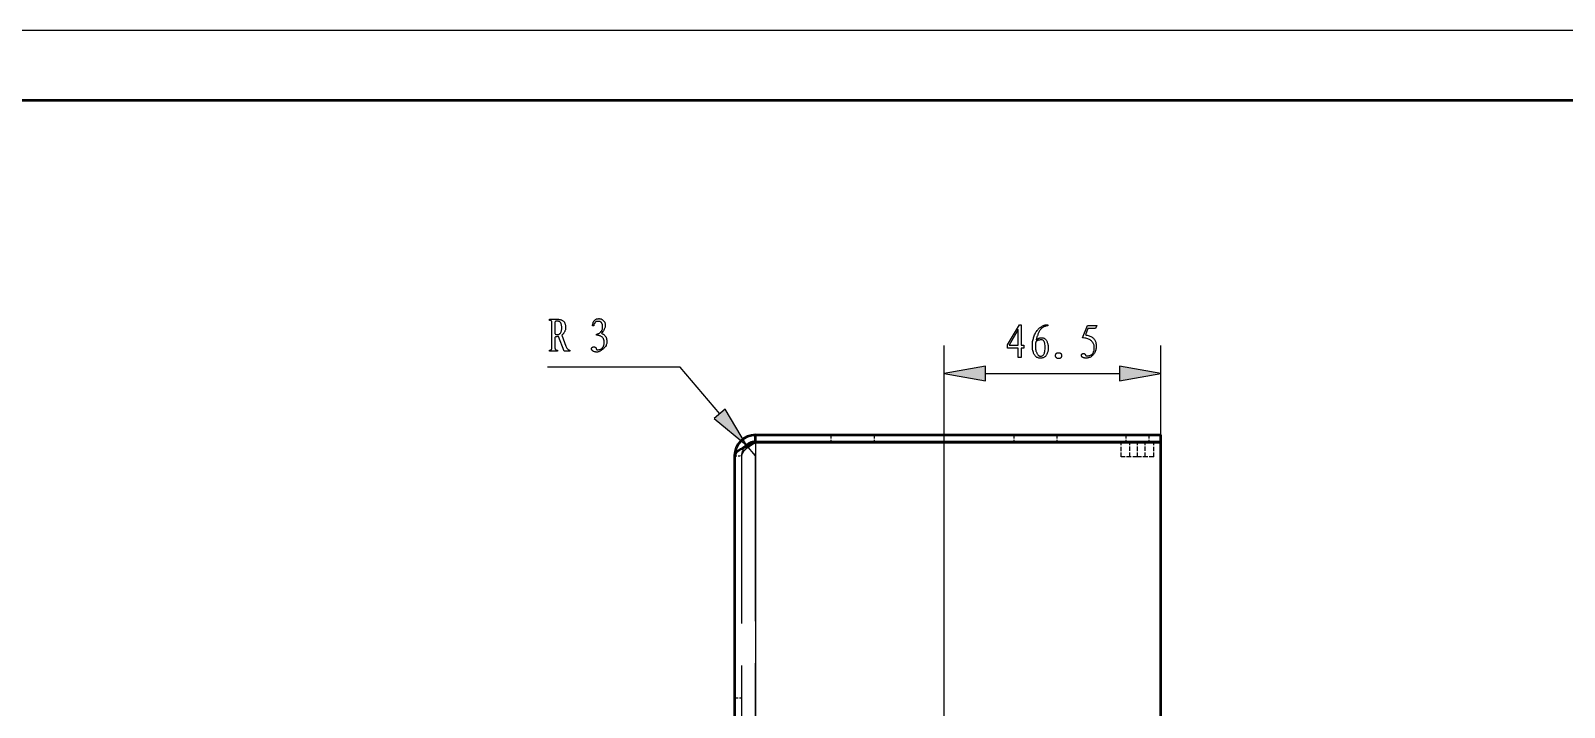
# Model space of a CAD drawing. Extents: x 0 to 420, y 0 to 297.
# Drawn here: x 210 to 319.7, y 248.6 to 297 of the extents above; entities that cross this region are included whole.
import ezdxf

# ---------------------------------------------------------------- set-up
doc = ezdxf.new("R2010")
doc.units = 0
doc.linetypes.add('DASHED', pattern=[15, 12, -3])

msp = doc.modelspace()

# ---------------------------------------------------------------- linework, layer by layer
at = {"color": 7, "lineweight": 25}
for p, q in [((420, 297), (0, 297)), ((261.86, 267.53), (261.86, 224.72))]:
    msp.add_line(p, q, dxfattribs=at)
at = {"color": 7, "lineweight": 50}
for p, q in [((415, 292), (25, 292)), ((261.86, 268.06), (290.86, 268.06)), ((261.86, 267.56), (290.86, 267.56)), ((261.86, 267.53), (290.86, 267.53)), ((290.86, 181.91), (290.86, 267.53)), ((260.36, 266.56), (260.36, 182.89))]:
    msp.add_line(p, q, dxfattribs=at)
at = {"color": 5, "lineweight": 25}
msp.add_line((275.36, 208.06), (275.36, 274.45), dxfattribs=at)
at = {"color": 5, "lineweight": 25, "ltscale": 0.172984}
msp.add_line((290.86, 267.53), (290.86, 274.45), dxfattribs=at)
at = {"color": 5, "lineweight": 25, "ltscale": 0.2375}
msp.add_line((256.47, 272.9), (246.97, 272.9), dxfattribs=at)
at = {"color": 5, "lineweight": 25, "ltscale": 0.109179}
msp.add_line((259.3, 269.57), (256.47, 272.9), dxfattribs=at)
at = {"color": 5, "lineweight": 25, "ltscale": 0.239779}
msp.add_line((278.31, 272.45), (287.9, 272.45), dxfattribs=at)
at = {"color": 7, "lineweight": 50, "ltscale": 0.0125}
for p, q in [((261.86, 267.56), (261.86, 268.06)), ((290.86, 267.56), (290.86, 268.06))]:
    msp.add_line(p, q, dxfattribs=at)
at = {"color": 7, "linetype": 'DASHED', "lineweight": 25, "ltscale": 0.0125}
for p, q in [((261.86, 267.56), (261.86, 268.06)), ((267.27, 267.56), (267.27, 268.06)), ((270.36, 267.56), (270.36, 268.06)), ((270.36, 267.56), (270.36, 268.06)), ((280.36, 267.56), (280.36, 268.06)), ((280.36, 267.56), (280.36, 268.06)), ((283.44, 267.56), (283.44, 268.06)), ((288.36, 267.56), (288.36, 268.06)), ((288.36, 267.56), (288.36, 268.06)), ((290.02, 267.56), (290.02, 268.06)), ((290.02, 267.56), (290.02, 268.06)), ((260.36, 266.56), (260.86, 266.56)), ((260.36, 266.56), (260.86, 266.56)), ((260.86, 249.22), (260.36, 249.22)), ((260.86, 249.22), (260.36, 249.22))]:
    msp.add_line(p, q, dxfattribs=at)
at = {"color": 5, "lineweight": 25, "ltscale": 0.025004}
msp.add_line((261.86, 266.56), (261.21, 267.32), dxfattribs=at)
at = {"color": 7, "linetype": 'DASHED', "lineweight": 25}
for p, q in [((261.86, 267.53), (261.86, 224.72)), ((261.86, 267.53), (261.86, 224.72)), ((261.86, 224.72), (261.86, 267.53)), ((260.86, 266.56), (260.86, 182.89))]:
    msp.add_line(p, q, dxfattribs=at)
at = {"color": 7, "linetype": 'DASHED', "lineweight": 25, "ltscale": 0.029167}
for p, q in [((289.19, 267.56), (288.02, 267.56)), ((289.19, 266.49), (288.02, 266.49))]:
    msp.add_line(p, q, dxfattribs=at)
at = {"color": 7, "lineweight": 50, "ltscale": 0.000589752}
for p, q in [((288.02, 267.53), (288.02, 267.56)), ((289.19, 267.53), (289.19, 267.56)), ((290.36, 267.53), (290.36, 267.56))]:
    msp.add_line(p, q, dxfattribs=at)
at = {"color": 7, "linetype": 'DASHED', "lineweight": 25, "ltscale": 0.026077}
for p, q in [((288.02, 266.49), (288.02, 267.53)), ((289.19, 266.49), (289.19, 267.53)), ((290.36, 266.49), (290.36, 267.53))]:
    msp.add_line(p, q, dxfattribs=at)
at = {"color": 7, "linetype": 'DASHED', "lineweight": 25, "ltscale": 0.026667}
for p, q in [((288.64, 266.49), (288.64, 267.56)), ((288.64, 266.49), (288.64, 267.56)), ((289.19, 266.49), (289.19, 267.56)), ((289.19, 266.49), (289.19, 267.56)), ((289.19, 266.49), (289.19, 267.56)), ((289.74, 266.49), (289.74, 267.56)), ((289.74, 266.49), (289.74, 267.56))]:
    msp.add_line(p, q, dxfattribs=at)
at = {"color": 7, "linetype": 'DASHED', "lineweight": 25, "ltscale": 0.029166}
for p, q in [((290.36, 267.56), (289.19, 267.56)), ((290.36, 266.49), (289.19, 266.49))]:
    msp.add_line(p, q, dxfattribs=at)
at = {"color": 5, "lineweight": 25}
for points in [[(247.5, 275.04), (247.5, 274.26), (247.51, 274.24), (247.52, 274.22), (247.53, 274.19), (247.54, 274.18), (247.56, 274.16), (247.58, 274.15), (247.6, 274.14), (247.63, 274.13), (247.66, 274.13), (247.69, 274.13), (247.69, 274.05), (247.12, 274.05), (247.12, 274.13), (247.15, 274.13), (247.17, 274.13), (247.2, 274.14), (247.22, 274.15), (247.24, 274.16), (247.25, 274.17), (247.27, 274.19), (247.28, 274.21), (247.29, 274.23), (247.29, 274.25), (247.29, 276.14), (247.29, 276.16), (247.28, 276.18), (247.27, 276.2), (247.25, 276.22), (247.24, 276.23), (247.22, 276.24), (247.2, 276.25), (247.17, 276.26), (247.15, 276.26), (247.12, 276.26), (247.12, 276.34), (247.72, 276.34), (247.77, 276.34), (247.83, 276.33), (247.88, 276.32), (247.92, 276.3), (247.97, 276.29), (248.01, 276.27), (248.04, 276.25), (248.08, 276.23), (248.11, 276.2), (248.13, 276.18), (248.16, 276.15), (248.18, 276.12), (248.2, 276.08), (248.22, 276.05), (248.23, 276.01), (248.24, 275.97), (248.25, 275.92), (248.26, 275.88), (248.26, 275.83), (248.26, 275.78), (248.26, 275.72), (248.26, 275.67), (248.25, 275.63), (248.25, 275.58), (248.24, 275.54), (248.22, 275.5), (248.21, 275.46), (248.19, 275.43), (248.17, 275.4), (248.15, 275.37), (248.13, 275.34), (248.11, 275.31), (248.09, 275.29), (248.07, 275.27), (248.05, 275.25), (248.04, 275.23), (248.02, 275.22), (248.01, 275.21), (248, 275.2), (247.99, 275.19), (248.29, 274.41), (248.31, 274.36), (248.34, 274.32), (248.36, 274.27), (248.39, 274.24), (248.42, 274.21), (248.44, 274.18), (248.47, 274.16), (248.5, 274.14), (248.53, 274.13), (248.57, 274.13), (248.57, 274.05), (248.17, 274.05), (247.76, 275.1), (247.72, 275.1), (247.68, 275.1), (247.64, 275.09), (247.61, 275.09), (247.58, 275.08), (247.56, 275.08), (247.54, 275.07), (247.52, 275.06), (247.51, 275.05)], [(247.91, 276.1), (247.89, 276.12), (247.87, 276.14), (247.85, 276.15), (247.83, 276.17), (247.81, 276.18), (247.79, 276.19), (247.76, 276.2), (247.73, 276.2), (247.71, 276.2), (247.68, 276.21), (247.65, 276.21), (247.62, 276.2), (247.6, 276.2), (247.58, 276.2), (247.56, 276.19), (247.54, 276.18), (247.53, 276.17), (247.52, 276.16), (247.51, 276.15), (247.5, 276.14), (247.5, 275.32), (247.51, 275.3), (247.51, 275.29), (247.53, 275.28), (247.54, 275.26), (247.55, 275.26), (247.57, 275.25), (247.59, 275.24), (247.61, 275.24), (247.64, 275.24), (247.66, 275.24), (247.69, 275.24), (247.72, 275.24), (247.75, 275.25), (247.77, 275.25), (247.8, 275.26), (247.82, 275.28), (247.84, 275.29), (247.86, 275.31), (247.88, 275.33), (247.9, 275.35), (247.92, 275.38), (247.93, 275.4), (247.95, 275.43), (247.96, 275.47), (247.97, 275.5), (247.98, 275.54), (247.98, 275.58), (247.99, 275.63), (247.99, 275.68), (247.99, 275.73), (247.99, 275.78), (247.99, 275.83), (247.98, 275.87), (247.98, 275.91), (247.97, 275.95), (247.96, 275.99), (247.95, 276.02), (247.94, 276.05), (247.92, 276.07)], [(250.19, 275.86), (250.2, 275.91), (250.2, 275.95), (250.21, 275.99), (250.22, 276.02), (250.23, 276.06), (250.24, 276.09), (250.25, 276.13), (250.27, 276.16), (250.29, 276.19), (250.3, 276.21), (250.32, 276.24), (250.34, 276.26), (250.36, 276.28), (250.38, 276.3), (250.41, 276.32), (250.43, 276.33), (250.45, 276.34), (250.47, 276.36), (250.5, 276.36), (250.52, 276.37), (250.55, 276.38), (250.57, 276.38), (250.6, 276.38), (250.62, 276.38), (250.64, 276.39), (250.67, 276.39), (250.69, 276.38), (250.71, 276.38), (250.73, 276.38), (250.76, 276.38), (250.78, 276.37), (250.8, 276.36), (250.82, 276.36), (250.84, 276.34), (250.87, 276.33), (250.89, 276.32), (250.91, 276.3), (250.94, 276.28), (250.96, 276.26), (250.99, 276.23), (251.01, 276.21), (251.03, 276.18), (251.05, 276.15), (251.07, 276.12), (251.08, 276.08), (251.09, 276.04), (251.1, 276), (251.1, 275.96), (251.1, 275.92), (251.1, 275.87), (251.1, 275.82), (251.09, 275.77), (251.08, 275.72), (251.06, 275.67), (251.03, 275.62), (251, 275.57), (250.97, 275.51), (250.93, 275.46), (250.89, 275.4), (250.84, 275.34), (250.87, 275.33), (250.91, 275.3), (250.94, 275.28), (250.97, 275.26), (251, 275.24), (251.03, 275.22), (251.06, 275.19), (251.08, 275.17), (251.1, 275.14), (251.12, 275.11), (251.14, 275.08), (251.16, 275.05), (251.17, 275.02), (251.19, 274.98), (251.2, 274.94), (251.2, 274.9), (251.21, 274.86), (251.22, 274.81), (251.22, 274.76), (251.22, 274.71), (251.22, 274.66), (251.21, 274.6), (251.2, 274.55), (251.18, 274.5), (251.16, 274.45), (251.13, 274.4), (251.1, 274.36), (251.06, 274.31), (251.01, 274.26), (250.97, 274.22), (250.92, 274.17), (250.87, 274.14), (250.82, 274.1), (250.77, 274.07), (250.73, 274.05), (250.68, 274.03), (250.64, 274.01), (250.59, 274), (250.55, 273.99), (250.51, 273.99), (250.47, 273.99), (250.43, 273.99), (250.4, 274), (250.36, 274), (250.33, 274.01), (250.3, 274.02), (250.28, 274.03), (250.26, 274.04), (250.23, 274.05), (250.21, 274.07), (250.2, 274.08), (250.18, 274.1), (250.17, 274.11), (250.16, 274.13), (250.15, 274.14), (250.14, 274.15), (250.13, 274.17), (250.13, 274.18), (250.13, 274.2), (250.13, 274.21), (250.13, 274.22), (250.13, 274.24), (250.13, 274.25), (250.13, 274.26), (250.14, 274.27), (250.14, 274.28), (250.15, 274.29), (250.15, 274.3), (250.16, 274.31), (250.17, 274.32), (250.18, 274.33), (250.18, 274.33), (250.19, 274.34), (250.2, 274.35), (250.21, 274.35), (250.22, 274.36), (250.23, 274.36), (250.25, 274.36), (250.26, 274.37), (250.27, 274.37), (250.28, 274.37), (250.29, 274.37), (250.31, 274.37), (250.32, 274.37), (250.33, 274.36), (250.34, 274.36), (250.35, 274.36), (250.36, 274.35), (250.37, 274.35), (250.39, 274.34), (250.4, 274.33), (250.41, 274.32), (250.42, 274.31), (250.43, 274.29), (250.44, 274.28), (250.45, 274.26), (250.46, 274.23), (250.47, 274.21), (250.48, 274.18), (250.5, 274.16), (250.56, 274.16), (250.61, 274.16), (250.67, 274.17), (250.71, 274.18), (250.76, 274.19), (250.8, 274.21), (250.83, 274.23), (250.87, 274.25), (250.9, 274.28), (250.92, 274.31), (250.94, 274.34), (250.96, 274.37), (250.97, 274.4), (250.99, 274.44), (251, 274.47), (251.01, 274.51), (251.02, 274.55), (251.02, 274.59), (251.03, 274.64), (251.03, 274.68), (251.03, 274.73), (251.02, 274.77), (251.02, 274.81), (251.01, 274.85), (251, 274.88), (250.98, 274.92), (250.97, 274.95), (250.95, 274.99), (250.93, 275.02), (250.91, 275.04), (250.88, 275.07), (250.85, 275.09), (250.81, 275.11), (250.78, 275.13), (250.73, 275.15), (250.69, 275.16), (250.64, 275.17), (250.59, 275.18), (250.53, 275.19), (250.47, 275.19), (250.47, 275.28), (250.5, 275.28), (250.53, 275.28), (250.56, 275.29), (250.6, 275.3), (250.63, 275.31), (250.66, 275.33), (250.69, 275.35), (250.72, 275.37), (250.75, 275.4), (250.78, 275.43), (250.8, 275.46), (250.83, 275.49), (250.85, 275.52), (250.87, 275.56), (250.88, 275.59), (250.9, 275.63), (250.91, 275.66), (250.91, 275.7), (250.92, 275.74), (250.92, 275.78), (250.92, 275.82), (250.92, 275.86), (250.91, 275.9), (250.91, 275.93), (250.9, 275.96), (250.89, 275.99), (250.88, 276.02), (250.87, 276.04), (250.86, 276.07), (250.84, 276.09), (250.83, 276.11), (250.81, 276.13), (250.79, 276.14), (250.77, 276.16), (250.75, 276.17), (250.73, 276.18), (250.7, 276.18), (250.68, 276.19), (250.65, 276.19), (250.62, 276.19), (250.59, 276.19), (250.56, 276.19), (250.53, 276.19), (250.51, 276.18), (250.49, 276.18), (250.46, 276.17), (250.44, 276.16), (250.43, 276.15), (250.41, 276.14), (250.39, 276.12), (250.38, 276.11), (250.36, 276.09), (250.35, 276.07), (250.34, 276.05), (250.33, 276.02), (250.31, 276), (250.3, 275.97), (250.29, 275.94), (250.29, 275.9), (250.28, 275.86)], [(280.85, 275.95), (280.85, 274.48), (281.04, 274.48), (281.04, 274.26), (280.85, 274.26), (280.85, 273.6), (280.65, 273.6), (280.65, 274.26), (279.87, 274.26), (279.87, 274.51), (280.74, 275.95)], [(280.65, 274.48), (280.65, 275.61), (279.99, 274.48)], [(282.67, 274.81), (282.69, 274.77), (282.71, 274.73), (282.73, 274.68), (282.75, 274.63), (282.76, 274.58), (282.77, 274.53), (282.78, 274.47), (282.79, 274.42), (282.79, 274.36), (282.79, 274.29), (282.79, 274.23), (282.79, 274.17), (282.78, 274.11), (282.77, 274.05), (282.76, 274), (282.74, 273.95), (282.72, 273.9), (282.7, 273.85), (282.68, 273.8), (282.65, 273.76), (282.62, 273.72), (282.59, 273.68), (282.55, 273.65), (282.51, 273.62), (282.47, 273.6), (282.43, 273.58), (282.38, 273.57), (282.33, 273.56), (282.28, 273.55), (282.23, 273.55), (282.17, 273.55), (282.12, 273.56), (282.07, 273.57), (282.02, 273.59), (281.98, 273.61), (281.94, 273.64), (281.9, 273.68), (281.86, 273.71), (281.83, 273.76), (281.8, 273.81), (281.77, 273.86), (281.75, 273.92), (281.73, 273.97), (281.71, 274.03), (281.69, 274.1), (281.68, 274.16), (281.67, 274.23), (281.66, 274.3), (281.66, 274.37), (281.66, 274.44), (281.66, 274.52), (281.66, 274.59), (281.67, 274.67), (281.68, 274.74), (281.69, 274.81), (281.71, 274.88), (281.73, 274.95), (281.75, 275.02), (281.77, 275.09), (281.79, 275.16), (281.82, 275.23), (281.85, 275.29), (281.89, 275.36), (281.92, 275.42), (281.96, 275.47), (282, 275.53), (282.04, 275.58), (282.08, 275.63), (282.13, 275.68), (282.18, 275.72), (282.23, 275.76), (282.28, 275.8), (282.33, 275.83), (282.39, 275.86), (282.45, 275.89), (282.51, 275.91), (282.57, 275.93), (282.63, 275.94), (282.7, 275.95), (282.77, 275.95), (282.77, 275.87), (282.71, 275.87), (282.66, 275.86), (282.62, 275.84), (282.57, 275.83), (282.53, 275.81), (282.48, 275.79), (282.44, 275.77), (282.4, 275.75), (282.36, 275.72), (282.33, 275.69), (282.29, 275.66), (282.26, 275.62), (282.23, 275.58), (282.2, 275.54), (282.17, 275.5), (282.14, 275.46), (282.12, 275.41), (282.1, 275.37), (282.07, 275.32), (282.05, 275.26), (282.04, 275.21), (282.02, 275.16), (282, 275.12), (281.99, 275.07), (281.98, 275.03), (281.96, 274.99), (281.95, 274.95), (281.95, 274.92), (281.94, 274.89), (281.93, 274.86), (281.95, 274.87), (281.96, 274.88), (281.98, 274.89), (282, 274.9), (282.01, 274.91), (282.03, 274.92), (282.05, 274.93), (282.06, 274.94), (282.08, 274.95), (282.1, 274.96), (282.11, 274.97), (282.13, 274.98), (282.15, 274.99), (282.18, 274.99), (282.2, 275), (282.23, 275), (282.26, 275.01), (282.29, 275.01), (282.33, 275.01), (282.36, 275.01), (282.4, 275.01), (282.43, 275), (282.47, 274.99), (282.5, 274.98), (282.53, 274.96), (282.56, 274.94), (282.59, 274.91), (282.62, 274.88), (282.64, 274.85)], [(286.09, 274.31), (286.09, 274.37), (286.08, 274.42), (286.07, 274.48), (286.05, 274.53), (286.04, 274.58), (286.01, 274.62), (285.99, 274.67), (285.96, 274.71), (285.92, 274.75), (285.88, 274.79), (285.84, 274.83), (285.79, 274.86), (285.74, 274.89), (285.68, 274.92), (285.62, 274.94), (285.55, 274.96), (285.48, 274.98), (285.41, 274.99), (285.33, 275), (285.24, 275.01), (285.6, 275.9), (286.28, 275.9), (286.18, 275.68), (285.62, 275.68), (285.45, 275.23), (285.52, 275.21), (285.59, 275.2), (285.66, 275.18), (285.72, 275.16), (285.78, 275.13), (285.84, 275.11), (285.89, 275.08), (285.94, 275.05), (285.98, 275.01), (286.03, 274.98), (286.06, 274.94), (286.1, 274.9), (286.13, 274.85), (286.15, 274.8), (286.17, 274.74), (286.19, 274.69), (286.21, 274.62), (286.22, 274.56), (286.22, 274.49), (286.22, 274.42), (286.22, 274.34), (286.22, 274.27), (286.21, 274.2), (286.19, 274.14), (286.17, 274.08), (286.15, 274.02), (286.13, 273.96), (286.1, 273.91), (286.06, 273.86), (286.03, 273.81), (285.99, 273.76), (285.94, 273.72), (285.9, 273.69), (285.86, 273.66), (285.82, 273.63), (285.77, 273.61), (285.73, 273.59), (285.68, 273.58), (285.63, 273.57), (285.58, 273.56), (285.53, 273.56), (285.49, 273.56), (285.45, 273.56), (285.41, 273.56), (285.38, 273.57), (285.35, 273.57), (285.32, 273.58), (285.29, 273.59), (285.27, 273.6), (285.25, 273.61), (285.24, 273.62), (285.22, 273.63), (285.21, 273.65), (285.2, 273.66), (285.19, 273.68), (285.18, 273.69), (285.18, 273.71), (285.17, 273.72), (285.17, 273.74), (285.17, 273.75), (285.17, 273.77), (285.17, 273.78), (285.18, 273.8), (285.18, 273.81), (285.19, 273.82), (285.2, 273.83), (285.21, 273.84), (285.22, 273.85), (285.23, 273.86), (285.24, 273.87), (285.25, 273.88), (285.27, 273.88), (285.28, 273.88), (285.29, 273.89), (285.31, 273.89), (285.32, 273.89), (285.34, 273.89), (285.35, 273.88), (285.36, 273.88), (285.38, 273.88), (285.39, 273.87), (285.4, 273.86), (285.42, 273.85), (285.43, 273.84), (285.44, 273.82), (285.45, 273.8), (285.46, 273.78), (285.47, 273.76), (285.48, 273.74), (285.49, 273.71), (285.55, 273.71), (285.62, 273.72), (285.68, 273.73), (285.73, 273.74), (285.78, 273.75), (285.83, 273.77), (285.87, 273.79), (285.91, 273.81), (285.94, 273.84), (285.96, 273.87), (285.99, 273.9), (286.01, 273.94), (286.03, 273.98), (286.04, 274.02), (286.06, 274.06), (286.07, 274.1), (286.08, 274.15), (286.08, 274.2), (286.09, 274.26)], [(281.88, 274.35), (281.88, 274.31), (281.88, 274.27), (281.89, 274.23), (281.89, 274.18), (281.9, 274.14), (281.91, 274.1), (281.92, 274.06), (281.94, 274.02), (281.95, 273.98), (281.97, 273.94), (281.99, 273.9), (282.01, 273.86), (282.03, 273.83), (282.05, 273.8), (282.07, 273.78), (282.09, 273.76), (282.11, 273.74), (282.13, 273.72), (282.16, 273.71), (282.18, 273.7), (282.2, 273.69), (282.22, 273.69), (282.25, 273.69), (282.27, 273.69), (282.3, 273.7), (282.32, 273.7), (282.35, 273.71), (282.37, 273.73), (282.4, 273.75), (282.43, 273.77), (282.46, 273.79), (282.48, 273.83), (282.5, 273.87), (282.52, 273.92), (282.54, 273.97), (282.55, 274.04), (282.56, 274.11), (282.57, 274.19), (282.57, 274.27), (282.57, 274.37), (282.57, 274.46), (282.56, 274.55), (282.55, 274.62), (282.53, 274.68), (282.51, 274.74), (282.48, 274.78), (282.45, 274.82), (282.41, 274.84), (282.37, 274.86), (282.32, 274.86), (282.27, 274.86), (282.23, 274.86), (282.18, 274.85), (282.15, 274.85), (282.11, 274.84), (282.08, 274.84), (282.05, 274.83), (282.03, 274.82), (282, 274.81), (281.99, 274.79), (281.97, 274.78), (281.96, 274.76), (281.94, 274.75), (281.93, 274.74), (281.92, 274.72), (281.91, 274.71), (281.9, 274.69), (281.9, 274.68), (281.89, 274.66), (281.89, 274.65), (281.89, 274.63), (281.89, 274.61), (281.88, 274.59), (281.88, 274.57), (281.88, 274.54), (281.88, 274.51), (281.88, 274.47), (281.88, 274.44), (281.88, 274.4)], [(283.65, 273.55), (283.63, 273.54), (283.61, 273.53), (283.59, 273.53), (283.56, 273.52), (283.54, 273.52), (283.52, 273.52), (283.49, 273.53), (283.47, 273.53), (283.45, 273.54), (283.42, 273.55), (283.4, 273.57), (283.38, 273.58), (283.36, 273.6), (283.35, 273.62), (283.33, 273.64), (283.33, 273.66), (283.32, 273.68), (283.32, 273.71), (283.32, 273.73), (283.32, 273.76), (283.32, 273.79), (283.33, 273.81), (283.34, 273.84), (283.35, 273.86), (283.36, 273.87), (283.37, 273.89), (283.39, 273.9), (283.4, 273.92), (283.42, 273.92), (283.44, 273.93), (283.46, 273.94), (283.48, 273.94), (283.5, 273.94), (283.52, 273.94), (283.54, 273.94), (283.56, 273.94), (283.58, 273.94), (283.6, 273.94), (283.62, 273.94), (283.64, 273.93), (283.66, 273.92), (283.68, 273.91), (283.69, 273.9), (283.7, 273.89), (283.72, 273.87), (283.73, 273.85), (283.73, 273.83), (283.74, 273.81), (283.75, 273.78), (283.75, 273.75), (283.75, 273.72), (283.75, 273.7), (283.75, 273.67), (283.74, 273.65), (283.73, 273.63), (283.72, 273.61), (283.71, 273.59), (283.69, 273.57), (283.67, 273.56)], [(278.31, 272.97), (275.36, 272.45), (278.31, 271.93)], [(287.9, 271.93), (290.86, 272.45), (287.9, 272.97)], [(258.9, 269.23), (261.21, 267.32), (259.69, 269.91)]]:
    msp.add_lwpolyline(points, close=True, dxfattribs=at)
at = {"color": 7, "lineweight": 50}
for points in [[(261.86, 267.53), (261.23, 267.27), (260.98, 267.14), (260.81, 267.05), (260.65, 266.95), (260.49, 266.82), (260.43, 266.76), (260.39, 266.69), (260.37, 266.62), (260.36, 266.56)], [(261.09, 267.2), (261.41, 267.34), (261.86, 267.53)]]:
    msp.add_lwpolyline(points, dxfattribs=at)
at = {"color": 7, "linetype": 'DASHED', "lineweight": 25}
for points in [[(260.36, 266.56), (260.37, 266.62), (260.39, 266.69), (260.47, 266.8), (260.55, 266.88), (260.76, 267.02), (261.09, 267.2)], [(261.86, 267.53), (261.47, 267.28), (261.2, 267.08), (261.04, 266.93), (260.96, 266.84), (260.9, 266.74), (260.87, 266.64), (260.86, 266.56)], [(260.86, 266.56), (260.88, 266.68), (260.93, 266.8), (261.05, 266.95), (261.21, 267.1), (261.54, 267.33), (261.86, 267.53)]]:
    msp.add_lwpolyline(points, dxfattribs=at)
at = {"color": 7, "lineweight": 50}
for radius, end in [(1.5, 180), (1, 139.9221)]:
    msp.add_arc((261.86, 266.56), radius, 90, end, dxfattribs=at)
at = {"color": 7, "linetype": 'DASHED', "lineweight": 25}
msp.add_arc((261.86, 266.56), 1, 139.9221, 180, dxfattribs=at)
at = {"color": 5, "lineweight": 25}
for points in [[(278.31, 272.97), (275.36, 272.45), (278.31, 272.97), (278.31, 271.93)], [(287.9, 271.93), (290.86, 272.45), (287.9, 271.93), (287.9, 272.97)], [(258.9, 269.23), (261.21, 267.32), (258.9, 269.23), (259.69, 269.91)]]:
    msp.add_solid(points, dxfattribs=at)

doc.saveas('drawing.dxf')
